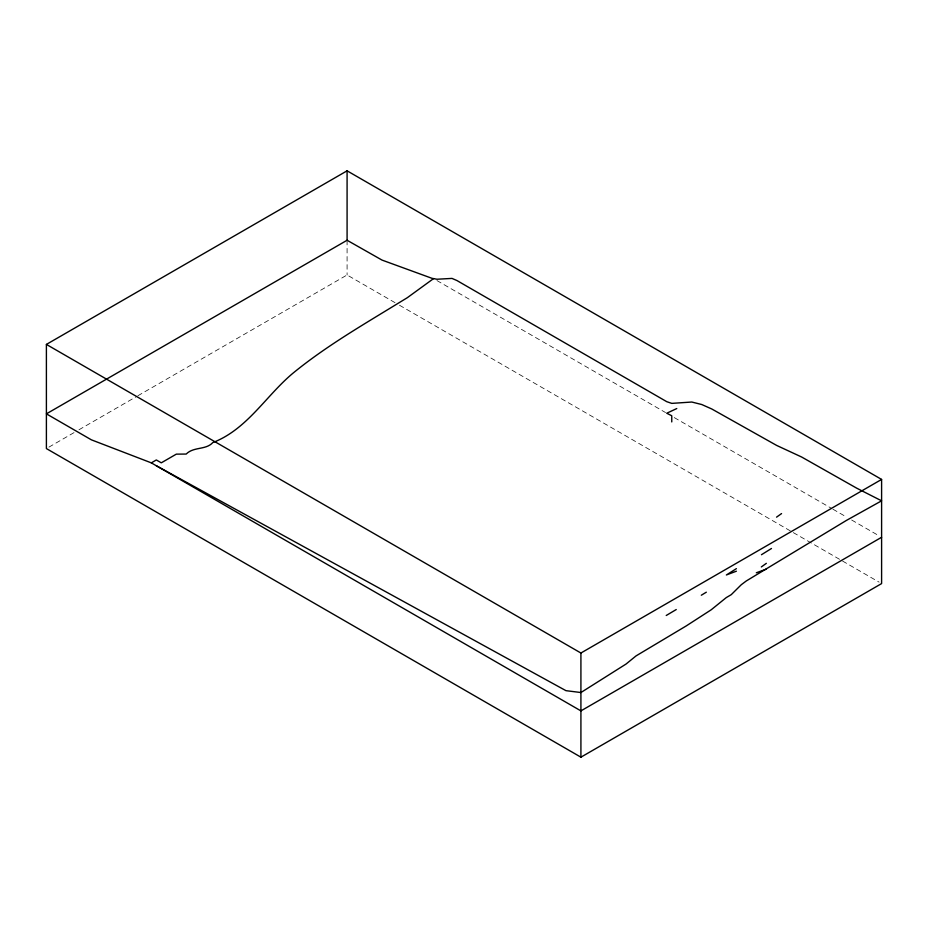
<?xml version="1.0" encoding="UTF-8"?>
<svg xmlns="http://www.w3.org/2000/svg" width="928" height="928" viewBox="0 0 928 928"><rect width="100%" height="100%" fill="white"/><g stroke="black" fill="none" stroke-linecap="round" stroke-linejoin="round"><path stroke-width="0.7" stroke-dasharray="4.64 3.48" d="M48.906 447.134L76.467 431.218M78.973 429.768L136.602 396.5M137.854 395.769L347.084 274.978L397.01 303.804M436.972 280.581L665.55 412.554M674.285 417.6L831.674 508.463M832.915 509.182L846.649 517.105M851.66 520.005L879.094 535.839M399.516 305.254L879.094 582.134M347.084 240.259L347.084 274.978"/><path stroke-width="1.39" d="M433.55 278.609L407.264 297.737L397.416 303.734C361.758 325.6 325.368 346.666 293.004 373.172C265.907 395.746 247.196 429.374 212.802 442.575C205.888 450.219 193.743 446.472 186.192 454.059L176.32 454.14L161.286 462.828L156.333 459.963L151.322 462.863L91.373 439.826L46.4 413.853L347.084 240.259L382.034 260.095L432.019 278.33L436.972 279.235L452.006 278.412L456.947 280.546L666.803 401.708L671.814 403.378L691.801 402.033L701.754 404.527L711.776 408.981L776.678 445.44L801.664 457.028L856.602 488.116L881.6 500.818L846.522 520.364L746.298 580.951L741.286 584.721L731.264 594.651L726.253 597.609L711.219 609.777L686.163 625.971L636.04 655.91L626.017 664.065L580.916 692.532L565.952 690.664L156.275 465.717M761.331 566.95L766.342 563.331M776.55 517.151L781.562 513.578M736.391 568.644L726.369 574.977L736.391 571.196M771.481 548.494L761.459 554.724M676.257 609.534L666.234 615.484M701.313 595.231L706.324 592.192M46.4 344.416L347.084 170.822L881.6 479.428L881.6 583.584L580.916 757.178L46.4 448.572L46.4 344.416L580.916 653.022L881.6 479.428M881.6 537.289L580.916 710.883L151.322 462.863M676.767 408.552L666.745 413.238L671.756 415.744L671.756 421.927M756.32 572.785L766.342 569.119M580.916 653.022L580.916 757.178M347.084 170.822L347.084 240.259"/></g></svg>
